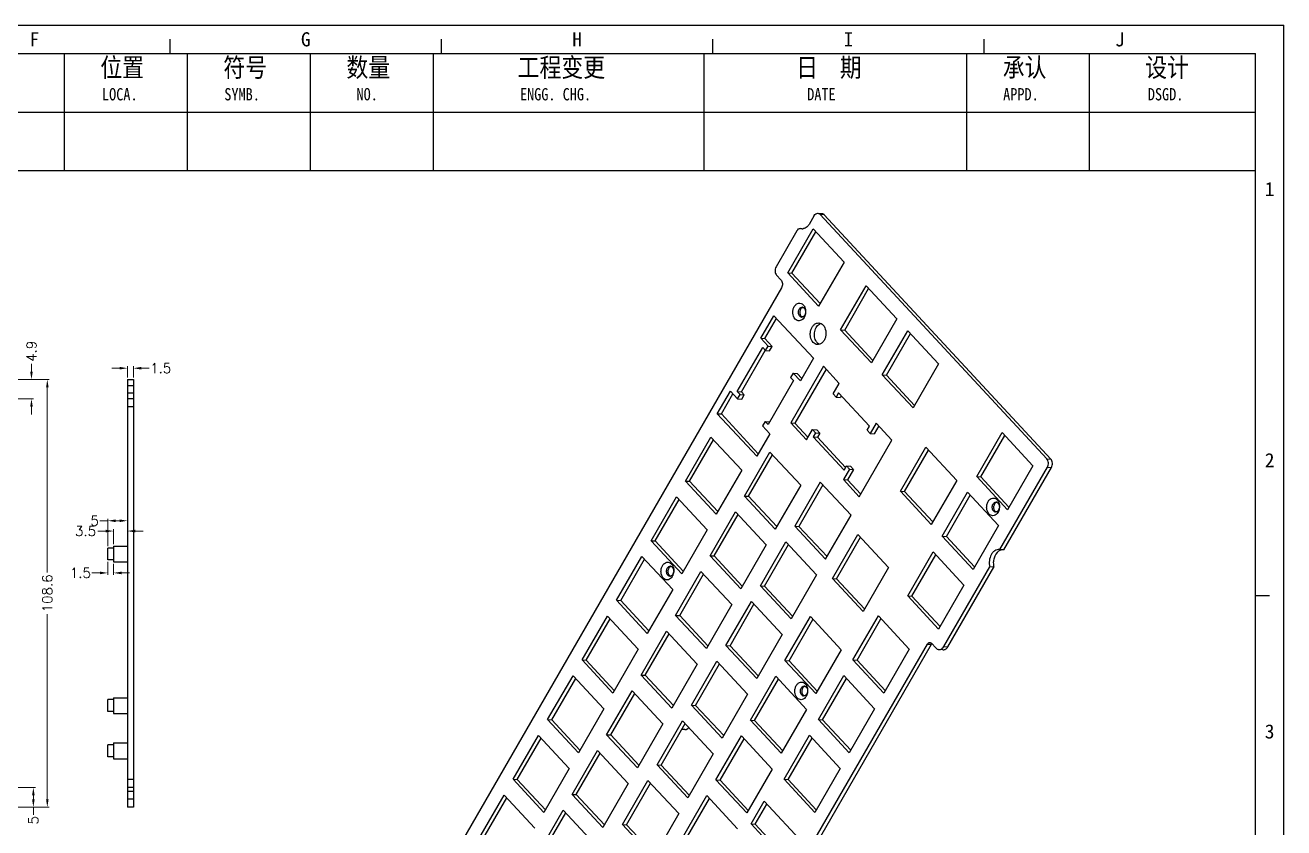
# Model space of a CAD drawing. Header units: millimetres. Extents: x 1828 to 4232, y -172 to 1484.
# Drawn here: x 2212.1 to 2531.6, y 719 to 922.9 of the extents above; entities that cross this region are included whole.
import ezdxf
from ezdxf.enums import TextEntityAlignment as Align

# ---------------------------------------------------------------- set-up
doc = ezdxf.new("R2010")
doc.units = ezdxf.units.MM
doc.header["$LTSCALE"] = 30.734
doc.header["$PDMODE"] = 3
doc.header["$PDSIZE"] = 8
doc.layers.get('0').update_dxf_attribs({"linetype": 'CONTINUOUS'})
doc.layers.get('Defpoints').update_dxf_attribs({"linetype": 'CONTINUOUS'})
doc.layers.add('BORDER', color=5, linetype='CONTINUOUS')
doc.layers.add('dim', color=82, linetype='CONTINUOUS', lineweight=9)
doc.styles.add('BORDER', font='')
doc.styles.add('ROMANC', font='romanc.shx', dxfattribs={"bigfont": 'gbcbig.shx'})
doc.styles.get("Standard").update_dxf_attribs({"font": 'txt', "width": 0.85})
doc.styles.get('BORDER').set_extended_font_data('SimSun')
doc.dimstyles.new('YanXiu', dxfattribs={"dimtxt": 2.5, "dimasz": 2.2, "dimexe": 0.66, "dimexo": 0.66, "dimgap": 0.66, "dimtad": 0, "dimdsep": 46, "dimtxsty": 'ROMANC', "dimcen": 0, "dimclrd": 256, "dimclre": 131, "dimclrt": 42, "dimazin": 2, "dimtfac": 1, "dimtofl": 0, "dimtmove": 0, "dimatfit": 3, "dimfxl": 0, "dimlwd": 5, "dimlwe": 5, "dimarcsym": 0})

# ---------------------------------------------------------------- blocks, each defined once
blk = doc.blocks.new('*D10')
at = {"layer": 'Defpoints', "color": 0}
for p in [(2202.03, 832.91), (2208.63, 724.31), (2217.75, 724.31)]:
    blk.add_point(p, dxfattribs=at)
at = {"layer": 'dim', "color": 131, "lineweight": 5}
for p, q in [((2202.53, 832.91), (2218.25, 832.91)), ((2209.13, 724.31), (2218.25, 724.31))]:
    blk.add_line(p, q, dxfattribs=at)
at = {"layer": 'dim', "lineweight": 5}
for p, q in [((2217.75, 830.91), (2217.75, 783.93)), ((2217.75, 726.31), (2217.75, 773.28))]:
    blk.add_line(p, q, dxfattribs=at)
at = {"layer": 'dim'}
for points in [[(2217.42, 830.91), (2218.09, 830.91), (2217.75, 832.91)], [(2217.42, 726.31), (2218.09, 726.31), (2217.75, 724.31)]]:
    blk.add_solid(points, dxfattribs=at)
at = {"layer": 'dim', "color": 42, "insert": (2217.75, 778.61), "char_height": 2.5, "attachment_point": 5, "rotation": 90, "style": 'ROMANC'}
blk.add_mtext('108.6', dxfattribs=at)
blk = doc.blocks.new('*D11')
at = {"layer": 'Defpoints', "color": 0}
for p in [(2234.59, 794.43), (2234.59, 790.6), (2238.09, 790.61)]:
    blk.add_point(p, dxfattribs=at)
at = {"layer": 'dim', "lineweight": 5}
for p, q in [((2232.59, 794.43), (2230.59, 794.43)), ((2240.09, 794.43), (2242.09, 794.43))]:
    blk.add_line(p, q, dxfattribs=at)
at = {"layer": 'dim', "color": 131, "lineweight": 5}
for p, q in [((2234.59, 791.1), (2234.59, 794.93)), ((2238.09, 791.11), (2238.09, 794.93))]:
    blk.add_line(p, q, dxfattribs=at)
at = {"layer": 'dim'}
for points in [[(2232.59, 794.77), (2232.59, 794.1), (2234.59, 794.43)], [(2240.09, 794.77), (2240.09, 794.1), (2238.09, 794.43)]]:
    blk.add_solid(points, dxfattribs=at)
at = {"layer": 'dim', "color": 42, "insert": (2227.47, 794.43), "char_height": 2.5, "attachment_point": 5, "style": 'ROMANC'}
blk.add_mtext('3.5', dxfattribs=at)
blk = doc.blocks.new('*D12')
at = {"layer": 'Defpoints', "color": 0}
for p in [(2233.09, 797.05), (2233.09, 790.11), (2238.09, 791.11)]:
    blk.add_point(p, dxfattribs=at)
at = {"layer": 'dim', "lineweight": 5}
for p, q in [((2233.09, 797.05), (2231.09, 797.05)), ((2236.09, 797.05), (2235.09, 797.05))]:
    blk.add_line(p, q, dxfattribs=at)
at = {"layer": 'dim', "color": 131, "lineweight": 5}
for p, q in [((2233.09, 790.61), (2233.09, 797.55)), ((2238.09, 791.6), (2238.09, 797.55))]:
    blk.add_line(p, q, dxfattribs=at)
at = {"layer": 'dim'}
for points in [[(2235.09, 797.38), (2235.09, 796.71), (2233.09, 797.05)], [(2236.09, 797.38), (2236.09, 796.71), (2238.09, 797.05)]]:
    blk.add_solid(points, dxfattribs=at)
at = {"layer": 'dim', "color": 42, "insert": (2229.76, 797.05), "char_height": 2.5, "attachment_point": 5, "style": 'ROMANC'}
blk.add_mtext('5', dxfattribs=at)
blk = doc.blocks.new('*D13')
at = {"layer": 'Defpoints', "color": 0}
for p in [(2233.09, 787.11), (2234.59, 786.61), (2233.09, 783.8)]:
    blk.add_point(p, dxfattribs=at)
at = {"layer": 'dim', "color": 131, "lineweight": 5}
for p, q in [((2233.09, 786.61), (2233.09, 783.3)), ((2234.59, 786.11), (2234.59, 783.3))]:
    blk.add_line(p, q, dxfattribs=at)
at = {"layer": 'dim', "lineweight": 5}
for p, q in [((2231.09, 783.8), (2229.09, 783.8)), ((2236.59, 783.8), (2238.59, 783.8))]:
    blk.add_line(p, q, dxfattribs=at)
at = {"layer": 'dim'}
for points in [[(2231.09, 784.13), (2231.09, 783.46), (2233.09, 783.8)], [(2236.59, 784.13), (2236.59, 783.46), (2234.59, 783.8)]]:
    blk.add_solid(points, dxfattribs=at)
at = {"layer": 'dim', "color": 42, "insert": (2226.15, 783.8), "char_height": 2.5, "attachment_point": 5, "style": 'ROMANC'}
blk.add_mtext('1.5', dxfattribs=at)
blk = doc.blocks.new('*D14')
at = {"layer": 'Defpoints', "color": 0}
for p in [(2239.59, 835.8), (2238.09, 832.91), (2239.59, 832.91)]:
    blk.add_point(p, dxfattribs=at)
at = {"layer": 'dim', "lineweight": 5}
for p, q in [((2236.09, 835.8), (2234.09, 835.8)), ((2241.59, 835.8), (2243.59, 835.8))]:
    blk.add_line(p, q, dxfattribs=at)
at = {"layer": 'dim', "color": 131, "lineweight": 5}
for p, q in [((2238.09, 833.41), (2238.09, 836.3)), ((2239.59, 833.41), (2239.59, 836.3))]:
    blk.add_line(p, q, dxfattribs=at)
at = {"layer": 'dim'}
for points in [[(2236.09, 836.13), (2236.09, 835.46), (2238.09, 835.8)], [(2241.59, 836.13), (2241.59, 835.46), (2239.59, 835.8)]]:
    blk.add_solid(points, dxfattribs=at)
at = {"layer": 'dim', "color": 42, "insert": (2246.53, 835.8), "char_height": 2.5, "attachment_point": 5, "style": 'ROMANC'}
blk.add_mtext('1.5', dxfattribs=at)
blk = doc.blocks.new('*D54')
at = {"layer": 'Defpoints', "color": 0}
for p in [(2148.53, 729.31), (2208.63, 724.31), (2214.21, 724.31)]:
    blk.add_point(p, dxfattribs=at)
at = {"layer": 'dim', "color": 131, "lineweight": 5}
for p, q in [((2149.03, 729.31), (2214.71, 729.31)), ((2209.13, 724.31), (2214.71, 724.31))]:
    blk.add_line(p, q, dxfattribs=at)
at = {"layer": 'dim', "lineweight": 5}
for p, q in [((2214.21, 727.31), (2214.21, 726.31)), ((2214.21, 724.31), (2214.21, 722.31))]:
    blk.add_line(p, q, dxfattribs=at)
at = {"layer": 'dim'}
for points in [[(2213.88, 727.31), (2214.54, 727.31), (2214.21, 729.31)], [(2213.88, 726.31), (2214.54, 726.31), (2214.21, 724.31)]]:
    blk.add_solid(points, dxfattribs=at)
at = {"layer": 'dim', "color": 42, "insert": (2214.21, 720.97), "char_height": 2.5, "attachment_point": 5, "rotation": 90, "style": 'ROMANC'}
blk.add_mtext('5', dxfattribs=at)
blk = doc.blocks.new('*D55')
at = {"layer": 'Defpoints', "color": 0}
for p in [(2202.03, 832.91), (2213.73, 832.91), (2187.51, 828.01)]:
    blk.add_point(p, dxfattribs=at)
at = {"layer": 'dim', "lineweight": 5}
for p, q in [((2213.73, 834.91), (2213.73, 836.91)), ((2213.73, 826.01), (2213.73, 824.01))]:
    blk.add_line(p, q, dxfattribs=at)
at = {"layer": 'dim', "color": 131, "lineweight": 5}
for p, q in [((2202.53, 832.91), (2214.23, 832.91)), ((2188.01, 828.01), (2214.23, 828.01))]:
    blk.add_line(p, q, dxfattribs=at)
at = {"layer": 'dim'}
for points in [[(2213.4, 834.91), (2214.06, 834.91), (2213.73, 832.91)], [(2213.4, 826.01), (2214.06, 826.01), (2213.73, 828.01)]]:
    blk.add_solid(points, dxfattribs=at)
at = {"layer": 'dim', "color": 42, "insert": (2213.73, 840.08), "char_height": 2.5, "attachment_point": 5, "rotation": 90, "style": 'ROMANC'}
blk.add_mtext('4.9', dxfattribs=at)

msp = doc.modelspace()

# ---------------------------------------------------------------- linework, layer by layer
at = {"color": 253}
for p, q in [((2222.009, 915.743), (2222.009, 886.032)), ((2253.248, 915.743), (2253.248, 886.032)), ((2284.487, 915.743), (2284.487, 886.032)), ((2315.726, 915.743), (2315.726, 886.032)), ((2384.452, 886.032), (2384.452, 915.743)), ((2451.095, 915.743), (2451.095, 886.032)), ((2482.334, 886.032), (2482.334, 915.743)), ((2191.222, 900.86), (2524.437, 900.86)), ((2191.222, 886.032), (2524.437, 886.032))]:
    msp.add_line(p, q, dxfattribs=at)
at = {"color": 7, "linetype": 'Continuous'}
for p, q in [((2412.396, 874.564), (2411.106, 872.329)), ((2413.333, 875.158), (2414.369, 875.088)), ((2471.469, 812.774), (2413.923, 874.858)), ((2414.959, 874.788), (2413.923, 874.858)), ((2472.505, 812.704), (2414.959, 874.788)), ((2408.045, 870.71), (2402.741, 861.523)), ((2405.746, 859.99), (2412.193, 871.158)), ((2406.782, 859.92), (2412.857, 870.442)), ((2409.388, 871.239), (2408.982, 871.303)), ((2409.126, 871.295), (2409.39, 871.277)), ((2412.193, 871.158), (2419.996, 862.739)), ((2419.996, 862.739), (2413.549, 851.572)), ((2413.549, 851.572), (2405.746, 859.99)), ((2405.746, 859.99), (2406.782, 859.92)), ((2413.922, 852.218), (2406.782, 859.92)), ((2402.886, 859.424), (2403.945, 858.282)), ((2419.122, 845.559), (2425.57, 856.726)), ((2425.57, 856.726), (2433.372, 848.308)), ((2404.091, 856.183), (2271.246, 626.09)), ((2420.158, 845.489), (2426.233, 856.011)), ((2398.873, 843.386), (2402.189, 849.129)), ((2399.909, 843.316), (2402.852, 848.413)), ((2402.189, 849.129), (2412.221, 838.306)), ((2433.372, 848.308), (2426.925, 837.141)), ((2426.925, 837.141), (2419.122, 845.559)), ((2419.122, 845.559), (2420.158, 845.489)), ((2427.298, 837.787), (2420.158, 845.489)), ((2429.712, 834.134), (2436.159, 845.302)), ((2430.748, 834.064), (2436.823, 844.586)), ((2436.159, 845.302), (2443.962, 836.883)), ((2392.895, 829.899), (2399.343, 841.066)), ((2393.932, 829.829), (2399.993, 840.328)), ((2400.712, 841.401), (2398.873, 843.386)), ((2398.873, 843.386), (2399.909, 843.316)), ((2399.343, 841.066), (2400.067, 840.285)), ((2401.748, 841.331), (2399.909, 843.316)), ((2400.067, 840.285), (2400.712, 841.401)), ((2400.712, 841.401), (2401.748, 841.331)), ((2401.104, 840.215), (2401.748, 841.331)), ((2400.067, 840.285), (2401.104, 840.215)), ((2412.221, 838.306), (2408.905, 832.562)), ((2407.066, 834.547), (2406.421, 833.43)), ((2414.757, 836.275), (2406.467, 821.917)), ((2408.905, 832.562), (2407.066, 834.547)), ((2407.066, 834.547), (2408.102, 834.477)), ((2415.42, 835.559), (2407.504, 821.847)), ((2409.278, 833.208), (2408.102, 834.477)), ((2418.77, 831.946), (2414.757, 836.275)), ((2429.712, 834.134), (2430.748, 834.064)), ((2437.515, 825.716), (2429.712, 834.134)), ((2437.888, 826.362), (2430.748, 834.064)), ((2443.962, 836.883), (2437.515, 825.716)), ((2238.089, 832.905), (2238.089, 724.305)), ((2238.089, 832.905), (2239.589, 832.905)), ((2238.089, 831.405), (2239.589, 831.405)), ((2239.589, 832.905), (2239.589, 724.305)), ((2407.146, 832.648), (2400.698, 821.481)), ((2406.421, 833.43), (2407.146, 832.648)), ((2417.241, 829.297), (2418.77, 831.946)), ((2238.089, 829.505), (2239.589, 829.505)), ((2239.589, 828.005), (2238.089, 828.005)), ((2387.82, 824.242), (2391.136, 829.985)), ((2388.856, 824.172), (2391.799, 829.269)), ((2391.136, 829.985), (2392.975, 828.001)), ((2393.62, 829.117), (2392.895, 829.899)), ((2392.895, 829.899), (2393.932, 829.829)), ((2392.975, 828.001), (2393.62, 829.117)), ((2392.975, 828.001), (2394.011, 827.931)), ((2393.62, 829.117), (2394.656, 829.047)), ((2394.656, 829.047), (2393.932, 829.829)), ((2394.011, 827.931), (2394.656, 829.047)), ((2418.021, 828.455), (2417.241, 829.297)), ((2418.629, 829.508), (2418.021, 828.455)), ((2418.021, 828.455), (2419.057, 828.386)), ((2426.432, 821.09), (2418.629, 829.508)), ((2419.292, 828.793), (2419.057, 828.386)), ((2239.589, 826.005), (2238.089, 826.005)), ((2397.852, 813.418), (2387.82, 824.242)), ((2387.82, 824.242), (2388.856, 824.172)), ((2398.225, 814.064), (2388.856, 824.172)), ((2399.974, 822.263), (2399.329, 821.146)), ((2399.329, 821.146), (2401.168, 819.162)), ((2400.698, 821.481), (2399.974, 822.263)), ((2399.974, 822.263), (2401.01, 822.193)), ((2401.071, 822.127), (2401.01, 822.193)), ((2406.467, 821.917), (2410.48, 817.588)), ((2406.467, 821.917), (2407.504, 821.847)), ((2407.504, 821.847), (2410.853, 818.233)), ((2428.133, 821.844), (2426.604, 819.195)), ((2428.797, 821.128), (2427.641, 819.126)), ((2432.146, 817.514), (2428.133, 821.844)), ((2379.759, 807.146), (2386.206, 818.313)), ((2386.206, 818.313), (2394.009, 809.895)), ((2401.168, 819.162), (2397.852, 813.418)), ((2410.48, 817.588), (2412.009, 820.236)), ((2412.009, 820.236), (2412.79, 819.394)), ((2412.009, 820.236), (2413.046, 820.166)), ((2412.79, 819.394), (2412.182, 818.341)), ((2412.182, 818.341), (2419.984, 809.923)), ((2412.182, 818.341), (2413.218, 818.271)), ((2412.79, 819.394), (2413.826, 819.324)), ((2413.046, 820.166), (2413.826, 819.324)), ((2413.826, 819.324), (2413.218, 818.271)), ((2413.218, 818.271), (2420.357, 810.569)), ((2425.824, 820.037), (2426.432, 821.09)), ((2426.604, 819.195), (2425.824, 820.037)), ((2426.604, 819.195), (2427.641, 819.126)), ((2453.678, 808.279), (2460.125, 819.446)), ((2454.714, 808.209), (2460.789, 818.73)), ((2460.125, 819.446), (2467.928, 811.028)), ((2380.795, 807.076), (2386.869, 817.597)), ((2423.857, 803.156), (2432.146, 817.514)), ((2434.338, 804.548), (2440.785, 815.715)), ((2435.374, 804.478), (2441.449, 814.999)), ((2440.785, 815.715), (2448.588, 807.297)), ((2394.737, 803.323), (2401.185, 814.49)), ((2395.773, 803.253), (2401.848, 813.774)), ((2401.185, 814.49), (2408.987, 806.072)), ((2471.469, 812.774), (2472.505, 812.704)), ((2394.009, 809.895), (2387.561, 798.728)), ((2421.373, 810.134), (2419.844, 807.486)), ((2419.984, 809.923), (2420.592, 810.976)), ((2420.592, 810.976), (2421.373, 810.134)), ((2420.592, 810.976), (2421.629, 810.906)), ((2422.409, 810.064), (2420.88, 807.416)), ((2421.373, 810.134), (2422.409, 810.064)), ((2421.629, 810.906), (2422.409, 810.064)), ((2459.529, 789.744), (2471.614, 810.675)), ((2460.565, 789.674), (2472.65, 810.606)), ((2467.928, 811.028), (2461.481, 799.86)), ((2471.614, 810.675), (2472.65, 810.606)), ((2387.561, 798.728), (2379.759, 807.146)), ((2379.759, 807.146), (2380.795, 807.076)), ((2387.934, 799.373), (2380.795, 807.076)), ((2408.987, 806.072), (2402.54, 794.905)), ((2413.969, 806.866), (2407.521, 795.699)), ((2414.632, 806.151), (2408.557, 795.629)), ((2421.771, 798.448), (2413.969, 806.866)), ((2419.844, 807.486), (2423.857, 803.156)), ((2419.844, 807.486), (2420.88, 807.416)), ((2420.88, 807.416), (2424.229, 803.802)), ((2448.588, 807.297), (2442.141, 796.129)), ((2453.678, 808.279), (2454.714, 808.209)), ((2461.481, 799.86), (2453.678, 808.279)), ((2461.853, 800.506), (2454.714, 808.209)), ((2371.009, 791.99), (2377.456, 803.158)), ((2372.045, 791.92), (2378.119, 802.442)), ((2377.456, 803.158), (2385.259, 794.739)), ((2402.54, 794.905), (2394.737, 803.323)), ((2394.737, 803.323), (2395.773, 803.253)), ((2402.913, 795.55), (2395.773, 803.253)), ((2434.338, 804.548), (2435.374, 804.478)), ((2442.141, 796.129), (2434.338, 804.548)), ((2442.514, 796.775), (2435.374, 804.478)), ((2444.928, 793.123), (2451.375, 804.29)), ((2445.964, 793.053), (2452.039, 803.574)), ((2451.375, 804.29), (2459.178, 795.872)), ((2385.987, 788.167), (2392.434, 799.335)), ((2392.434, 799.335), (2400.237, 790.916)), ((2387.023, 788.097), (2393.098, 798.619)), ((2407.521, 795.699), (2415.324, 787.281)), ((2407.521, 795.699), (2408.557, 795.629)), ((2408.557, 795.629), (2415.697, 787.927)), ((2415.324, 787.281), (2421.771, 798.448)), ((2459.178, 795.872), (2452.731, 784.705)), ((2385.259, 794.739), (2378.811, 783.572)), ((2417.033, 782.408), (2423.481, 793.575)), ((2418.069, 782.338), (2424.144, 792.859)), ((2423.481, 793.575), (2431.283, 785.157)), ((2444.928, 793.123), (2445.964, 793.053)), ((2452.731, 784.705), (2444.928, 793.123)), ((2453.103, 785.351), (2445.964, 793.053)), ((2233.089, 787.105), (2233.089, 790.105)), ((2234.589, 790.105), (2233.089, 790.105)), ((2234.589, 790.605), (2234.589, 786.606)), ((2234.589, 790.605), (2238.089, 790.605)), ((2378.811, 783.572), (2371.009, 791.99)), ((2371.009, 791.99), (2372.045, 791.92)), ((2379.184, 784.218), (2372.045, 791.92)), ((2400.237, 790.916), (2393.79, 779.749)), ((2398.771, 780.543), (2405.218, 791.711)), ((2399.807, 780.474), (2405.882, 790.995)), ((2405.218, 791.711), (2413.021, 783.293)), ((2459.529, 789.744), (2459.42, 789.754)), ((2460.565, 789.674), (2459.529, 789.744)), ((2234.589, 787.105), (2233.089, 787.105)), ((2234.589, 786.605), (2238.089, 786.605)), ((2362.258, 776.835), (2368.706, 788.002)), ((2363.295, 776.765), (2369.369, 787.286)), ((2368.706, 788.002), (2376.509, 779.584)), ((2393.79, 779.749), (2385.987, 788.167)), ((2385.987, 788.167), (2387.023, 788.097)), ((2394.163, 780.395), (2387.023, 788.097)), ((2436.178, 777.967), (2442.625, 789.135)), ((2437.214, 777.897), (2443.288, 788.419)), ((2442.625, 789.135), (2450.428, 780.716)), ((2377.237, 773.012), (2383.684, 784.179)), ((2378.273, 772.942), (2384.348, 783.463)), ((2383.684, 784.179), (2391.487, 775.761)), ((2413.021, 783.293), (2406.574, 772.125)), ((2431.283, 785.157), (2424.836, 773.99)), ((2445.318, 765.129), (2456.978, 785.325)), ((2446.354, 765.059), (2458.014, 785.255)), ((2458.014, 785.255), (2456.978, 785.325)), ((2458.014, 785.255), (2456.978, 785.325)), ((2376.509, 779.584), (2370.061, 768.416)), ((2406.574, 772.125), (2398.771, 780.543)), ((2398.771, 780.543), (2399.807, 780.474)), ((2406.947, 772.771), (2399.807, 780.474)), ((2417.033, 782.408), (2418.069, 782.338)), ((2424.836, 773.99), (2417.033, 782.408)), ((2425.209, 774.635), (2418.069, 782.338)), ((2450.428, 780.716), (2443.98, 769.549)), ((2370.061, 768.416), (2362.258, 776.835)), ((2362.258, 776.835), (2363.295, 776.765)), ((2370.434, 769.062), (2363.295, 776.765)), ((2390.021, 765.388), (2396.468, 776.555)), ((2396.468, 776.555), (2404.271, 768.137)), ((2436.178, 777.967), (2437.214, 777.897)), ((2443.98, 769.549), (2436.178, 777.967)), ((2444.353, 770.195), (2437.214, 777.897)), ((2391.487, 775.761), (2385.04, 764.594)), ((2391.057, 765.318), (2397.132, 775.839)), ((2353.508, 761.679), (2359.956, 772.846)), ((2354.545, 761.609), (2360.619, 772.131)), ((2359.956, 772.846), (2367.759, 764.428)), ((2385.04, 764.594), (2377.237, 773.012)), ((2377.237, 773.012), (2378.273, 772.942)), ((2385.413, 765.239), (2378.273, 772.942)), ((2404.99, 761.549), (2411.438, 772.716)), ((2406.026, 761.479), (2412.101, 772)), ((2411.438, 772.716), (2419.241, 764.298)), ((2422.258, 761.69), (2428.705, 772.858)), ((2423.294, 761.62), (2429.368, 772.142)), ((2428.705, 772.858), (2436.508, 764.439)), ((2368.487, 757.856), (2374.934, 769.023)), ((2369.523, 757.786), (2375.598, 768.308)), ((2374.934, 769.023), (2382.737, 760.605)), ((2404.271, 768.137), (2397.824, 756.97)), ((2326.256, 566.742), (2441.15, 765.742)), ((2327.293, 566.672), (2442.186, 765.673)), ((2367.759, 764.428), (2361.311, 753.261)), ((2397.824, 756.97), (2390.021, 765.388)), ((2390.021, 765.388), (2391.057, 765.318)), ((2398.197, 757.615), (2391.057, 765.318)), ((2419.241, 764.298), (2412.793, 753.131)), ((2436.508, 764.439), (2430.06, 753.272)), ((2441.15, 765.742), (2442.186, 765.673)), ((2442.167, 765.939), (2443.282, 764.736)), ((2445.105, 764.266), (2444.068, 764.336)), ((2445.318, 765.129), (2446.354, 765.059)), ((2361.311, 753.261), (2353.508, 761.679)), ((2353.508, 761.679), (2354.545, 761.609)), ((2361.684, 753.907), (2354.545, 761.609)), ((2382.737, 760.605), (2376.29, 749.438)), ((2381.271, 750.232), (2387.718, 761.4)), ((2382.307, 750.162), (2388.382, 760.684)), ((2387.718, 761.4), (2395.521, 752.981)), ((2404.99, 761.549), (2406.026, 761.479)), ((2412.793, 753.131), (2404.99, 761.549)), ((2413.166, 753.777), (2406.026, 761.479)), ((2422.258, 761.69), (2423.294, 761.62)), ((2430.06, 753.272), (2422.258, 761.69)), ((2430.433, 753.918), (2423.294, 761.62)), ((2344.758, 746.523), (2351.206, 757.691)), ((2351.206, 757.691), (2359.009, 749.273)), ((2376.29, 749.438), (2368.487, 757.856)), ((2368.487, 757.856), (2369.523, 757.786)), ((2376.663, 750.084), (2369.523, 757.786)), ((2396.24, 746.393), (2402.688, 757.561)), ((2402.688, 757.561), (2410.49, 749.142)), ((2413.507, 746.535), (2419.955, 757.702)), ((2419.955, 757.702), (2427.758, 749.284)), ((2345.795, 746.454), (2351.869, 756.975)), ((2397.276, 746.323), (2403.351, 756.845)), ((2414.544, 746.465), (2420.618, 756.986)), ((2234.589, 751.605), (2233.089, 751.605)), ((2233.089, 748.605), (2233.089, 751.605)), ((2234.589, 752.105), (2238.089, 752.105)), ((2234.589, 752.105), (2234.589, 748.106)), ((2359.737, 742.701), (2366.184, 753.868)), ((2360.773, 742.631), (2366.848, 753.152)), ((2366.184, 753.868), (2373.987, 745.45)), ((2395.521, 752.981), (2389.074, 741.814)), ((2234.589, 748.605), (2233.089, 748.605)), ((2234.589, 748.105), (2238.089, 748.105)), ((2359.009, 749.273), (2352.561, 738.105)), ((2389.074, 741.814), (2381.271, 750.232)), ((2381.271, 750.232), (2382.307, 750.162)), ((2389.447, 742.46), (2382.307, 750.162)), ((2410.49, 749.142), (2404.043, 737.975)), ((2427.758, 749.284), (2421.31, 738.117)), ((2352.561, 738.105), (2344.758, 746.523)), ((2344.758, 746.523), (2345.795, 746.454)), ((2352.934, 738.751), (2345.795, 746.454)), ((2373.987, 745.45), (2367.54, 734.282)), ((2372.521, 735.077), (2378.968, 746.244)), ((2373.557, 735.007), (2379.632, 745.528)), ((2378.968, 746.244), (2386.771, 737.826)), ((2396.24, 746.393), (2397.276, 746.323)), ((2404.043, 737.975), (2396.24, 746.393)), ((2404.416, 738.621), (2397.276, 746.323)), ((2413.507, 746.535), (2414.544, 746.465)), ((2421.31, 738.117), (2413.507, 746.535)), ((2421.683, 738.762), (2414.544, 746.465)), ((2336.008, 731.368), (2342.456, 742.535)), ((2337.045, 731.298), (2343.119, 741.819)), ((2342.456, 742.535), (2350.259, 734.117)), ((2367.54, 734.282), (2359.737, 742.701)), ((2359.737, 742.701), (2360.773, 742.631)), ((2367.912, 734.928), (2360.773, 742.631)), ((2379.573, 744.013), (2378.787, 744.066)), ((2387.49, 731.238), (2393.937, 742.405)), ((2388.526, 731.168), (2394.601, 741.689)), ((2393.937, 742.405), (2401.74, 733.987)), ((2404.757, 731.379), (2411.205, 742.546)), ((2405.794, 731.309), (2411.868, 741.831)), ((2411.205, 742.546), (2419.008, 734.128)), ((2234.589, 740.105), (2233.089, 740.105)), ((2233.089, 737.105), (2233.089, 740.105)), ((2234.589, 740.605), (2238.089, 740.605)), ((2234.589, 740.605), (2234.589, 736.606)), ((2350.987, 727.545), (2357.434, 738.712)), ((2357.434, 738.712), (2365.237, 730.294)), ((2234.589, 737.105), (2233.089, 737.105)), ((2234.589, 736.605), (2238.089, 736.605)), ((2352.023, 727.475), (2358.098, 737.996)), ((2380.324, 726.659), (2372.521, 735.077)), ((2372.521, 735.077), (2373.557, 735.007)), ((2380.697, 727.304), (2373.557, 735.007)), ((2386.771, 737.826), (2380.324, 726.659)), ((2350.259, 734.117), (2343.811, 722.95)), ((2401.74, 733.987), (2395.293, 722.82)), ((2419.008, 734.128), (2412.56, 722.961)), ((2239.589, 731.305), (2238.089, 731.305)), ((2239.589, 729.305), (2238.089, 729.305)), ((2343.811, 722.95), (2336.008, 731.368)), ((2336.008, 731.368), (2337.045, 731.298)), ((2344.184, 723.596), (2337.045, 731.298)), ((2365.237, 730.294), (2358.79, 719.127)), ((2363.771, 719.921), (2370.218, 731.088)), ((2364.807, 719.851), (2370.882, 730.373)), ((2370.218, 731.088), (2378.021, 722.67)), ((2395.293, 722.82), (2387.49, 731.238)), ((2387.49, 731.238), (2388.526, 731.168)), ((2395.666, 723.465), (2388.526, 731.168)), ((2404.757, 731.379), (2405.794, 731.309)), ((2412.56, 722.961), (2404.757, 731.379)), ((2412.933, 723.607), (2405.794, 731.309)), ((2239.589, 728.305), (2238.089, 728.305)), ((2239.589, 726.305), (2238.089, 726.305)), ((2327.258, 716.212), (2333.706, 727.38)), ((2328.294, 716.142), (2334.369, 726.664)), ((2333.706, 727.38), (2341.508, 718.961)), ((2358.79, 719.127), (2350.987, 727.545)), ((2350.987, 727.545), (2352.023, 727.475)), ((2359.162, 719.773), (2352.023, 727.475)), ((2378.74, 716.082), (2385.187, 727.249)), ((2379.776, 716.012), (2385.851, 726.534)), ((2385.187, 727.249), (2392.99, 718.831)), ((2396.412, 720.059), (2399.728, 725.802)), ((2399.728, 725.802), (2409.76, 714.978)), ((2239.589, 724.305), (2238.089, 724.305)), ((2342.237, 712.389), (2348.684, 723.557)), ((2343.273, 712.319), (2349.347, 722.841)), ((2348.684, 723.557), (2356.487, 715.138)), ((2378.021, 722.67), (2371.574, 711.503)), ((2397.449, 719.989), (2400.392, 725.086)), ((2371.574, 711.503), (2363.771, 719.921)), ((2363.771, 719.921), (2364.807, 719.851)), ((2371.946, 712.149), (2364.807, 719.851)), ((2396.412, 720.059), (2397.449, 719.989)), ((2406.445, 709.235), (2396.412, 720.059)), ((2406.817, 709.881), (2397.449, 719.989))]:
    msp.add_line(p, q, dxfattribs=at)
for centre, radius, start, end in [((2409.485, 872.687), 1.451, 266.17059, 277.41012), ((2409.352, 850.629), 0.663, 70.98913, 86.06828), ((2407.76, 850.325), 2.472, 18.46485, 23.58912), ((2409.288, 849.494), 0.702, 243.97397, 250.00345), ((2409.273, 849.458), 0.663, 266.21519, 280.9433), ((2408.088, 849.73), 2.043, 319.06723, 321.07193), ((2458.487, 799.976), 0.702, 243.97397, 250.00344), ((2458.472, 799.94), 0.663, 266.21519, 280.9433), ((2458.551, 801.111), 0.663, 70.92023, 86.06724), ((2457.287, 800.212), 2.043, 319.06723, 321.07193), ((2456.959, 800.807), 2.472, 18.46485, 23.58912), ((2460.426, 787.691), 2.011, 113.12013, 115.80745), ((2460.382, 787.798), 1.895, 105.27418, 113.16469), ((2375.818, 783.688), 0.702, 243.97397, 250.00344), ((2375.802, 783.652), 0.663, 266.21519, 280.9433), ((2375.882, 784.823), 0.663, 70.92023, 86.06724), ((2374.29, 784.518), 2.472, 18.46485, 23.58912), ((2374.618, 783.924), 2.043, 319.06723, 321.07193), ((2409.863, 754.382), 0.663, 70.92023, 86.06724), ((2408.271, 754.077), 2.472, 18.46485, 23.58912), ((2409.799, 753.246), 0.702, 243.97397, 250.00344), ((2409.784, 753.21), 0.663, 266.21519, 280.9433), ((2408.599, 753.482), 2.043, 319.06723, 321.07193)]:
    msp.add_arc(centre, radius, start, end, dxfattribs=at)
for points, knots in [([(2411.106, 872.329), (2411.049, 872.23), (2410.814, 871.873), (2410.488, 871.569), (2410.211, 871.423)], [0, 0, 0, 0, 0.2677095, 1, 1, 1, 1]), ([(2412.396, 874.564), (2412.499, 874.742), (2412.757, 875.05), (2413.155, 875.17), (2413.333, 875.158)], [0, 0, 0, 0, 0.5364887, 1, 1, 1, 1]), ([(2413.333, 875.158), (2413.441, 875.151), (2413.664, 875.086), (2413.844, 874.943), (2413.923, 874.858)], [0, 0, 0, 0, 0.4830156, 1, 1, 1, 1]), ([(2414.369, 875.088), (2414.477, 875.081), (2414.7, 875.016), (2414.88, 874.873), (2414.959, 874.788)], [0, 0, 0, 0, 0.4830156, 1, 1, 1, 1]), ([(2408.045, 870.71), (2408.148, 870.888), (2408.406, 871.196), (2408.804, 871.316), (2408.982, 871.304)], [0, 0, 0, 0, 0.5362375, 1, 1, 1, 1]), ([(2410.211, 871.423), (2410.168, 871.4), (2409.997, 871.318), (2409.812, 871.266), (2409.672, 871.248)], [0, 0, 0, 0, 0.256703, 1, 1, 1, 1]), ([(2402.741, 861.523), (2402.552, 861.194), (2402.393, 860.437), (2402.646, 859.684), (2402.886, 859.424)], [0, 0, 0, 0, 0.5169818, 1, 1, 1, 1]), ([(2403.945, 858.282), (2404.186, 858.022), (2404.439, 857.269), (2404.28, 856.511), (2404.091, 856.183)], [0, 0, 0, 0, 0.4830182, 1, 1, 1, 1]), ([(2407.587, 848.295), (2407.226, 848.685), (2406.941, 849.544), (2407.016, 850.512), (2407.179, 851.066), (2407.408, 851.553), (2407.803, 852.047), (2408.442, 852.374), (2409.136, 852.319), (2409.506, 852.05), (2409.659, 851.885)], [0, 0, 0, 0, 0.2626414, 0.407392, 0.4785522, 0.547162, 0.6730445, 0.784042, 0.8884657, 1, 1, 1, 1]), ([(2408.515, 849.41), (2408.399, 849.704), (2408.36, 850.347), (2408.66, 850.937), (2408.89, 851.12)], [0, 0, 0, 0, 0.5184325, 1, 1, 1, 1]), ([(2408.962, 850.772), (2408.924, 850.705), (2408.788, 850.416), (2408.743, 850.087), (2408.759, 849.847)], [0, 0, 0, 0, 0.2421051, 1, 1, 1, 1]), ([(2408.89, 851.12), (2408.964, 851.178), (2409.125, 851.27), (2409.31, 851.297), (2409.398, 851.291)], [0, 0, 0, 0, 0.5166828, 1, 1, 1, 1]), ([(2409.344, 851.17), (2409.306, 851.148), (2409.153, 851.043), (2409.033, 850.894), (2408.962, 850.772)], [0, 0, 0, 0, 0.2352878, 1, 1, 1, 1]), ([(2409.659, 851.885), (2409.696, 851.845), (2409.842, 851.671), (2409.956, 851.472), (2410.025, 851.314)], [0, 0, 0, 0, 0.2393164, 1, 1, 1, 1]), ([(2409.889, 851.041), (2409.912, 851.016), (2410.004, 850.906), (2410.072, 850.778), (2410.112, 850.677)], [0, 0, 0, 0, 0.2380776, 1, 1, 1, 1]), ([(2410.112, 850.677), (2410.155, 850.568), (2410.272, 850.11), (2410.188, 849.599), (2410.01, 849.292)], [0, 0, 0, 0, 0.2483015, 1, 1, 1, 1]), ([(2410.223, 850.595), (2410.24, 850.466), (2410.275, 849.952), (2410.181, 849.427), (2410.038, 849.069)], [0, 0, 0, 0, 0.25148, 1, 1, 1, 1]), ([(2410.105, 851.108), (2410.118, 851.067), (2410.17, 850.899), (2410.205, 850.726), (2410.223, 850.595)], [0, 0, 0, 0, 0.2458406, 1, 1, 1, 1]), ([(2409.632, 848.391), (2409.496, 848.234), (2409.187, 847.971), (2408.613, 847.798), (2408.033, 847.912), (2407.721, 848.151), (2407.587, 848.295)], [0, 0, 0, 0, 0.2674225, 0.509808, 0.7463481, 1, 1, 1, 1]), ([(2408.738, 849.046), (2408.715, 849.071), (2408.624, 849.181), (2408.555, 849.309), (2408.515, 849.41)], [0, 0, 0, 0, 0.2380776, 1, 1, 1, 1]), ([(2408.98, 848.864), (2408.958, 848.874), (2408.869, 848.924), (2408.79, 848.99), (2408.738, 849.046)], [0, 0, 0, 0, 0.242711, 1, 1, 1, 1]), ([(2408.812, 849.533), (2408.821, 849.502), (2408.856, 849.386), (2408.907, 849.274), (2408.954, 849.196)], [0, 0, 0, 0, 0.2579395, 1, 1, 1, 1]), ([(2409.083, 849.023), (2409.098, 849.007), (2409.159, 848.946), (2409.228, 848.894), (2409.283, 848.863)], [0, 0, 0, 0, 0.2577052, 1, 1, 1, 1]), ([(2410.01, 849.292), (2409.94, 849.169), (2409.77, 848.956), (2409.522, 848.831), (2409.399, 848.807)], [0, 0, 0, 0, 0.5314321, 1, 1, 1, 1]), ([(2410.038, 849.069), (2410.015, 849.012), (2409.918, 848.792), (2409.79, 848.585), (2409.678, 848.446)], [0, 0, 0, 0, 0.2586088, 1, 1, 1, 1]), ([(2412.143, 842.356), (2411.789, 842.737), (2411.456, 843.534), (2411.394, 844.631), (2411.536, 845.482), (2411.859, 846.243), (2412.336, 846.848), (2412.932, 847.234), (2413.383, 847.307), (2413.594, 847.293)], [0, 0, 0, 0, 0.25136, 0.3906808, 0.5304237, 0.6640812, 0.7868666, 0.8975576, 1, 1, 1, 1]), ([(2413.179, 842.286), (2412.891, 842.596), (2412.48, 843.435), (2412.401, 844.816), (2412.796, 846.123), (2413.401, 846.807), (2413.751, 847.008)], [0, 0, 0, 0, 0.240523, 0.5078628, 0.7703956, 1, 1, 1, 1]), ([(2414.676, 846.743), (2415.029, 846.362), (2415.362, 845.565), (2415.424, 844.468), (2415.282, 843.617), (2414.96, 842.855), (2414.482, 842.251), (2413.887, 841.865), (2413.435, 841.791), (2413.224, 841.806)], [0, 0, 0, 0, 0.25136, 0.3906808, 0.5304237, 0.6640812, 0.7868666, 0.8975576, 1, 1, 1, 1]), ([(2413.594, 847.293), (2413.793, 847.28), (2414.201, 847.162), (2414.531, 846.899), (2414.676, 846.743)], [0, 0, 0, 0, 0.4827728, 1, 1, 1, 1]), ([(2413.751, 847.008), (2413.782, 847.026), (2413.904, 847.092), (2414.034, 847.142), (2414.134, 847.17)], [0, 0, 0, 0, 0.2553779, 1, 1, 1, 1]), ([(2413.224, 841.806), (2413.026, 841.819), (2412.617, 841.937), (2412.287, 842.2), (2412.143, 842.356)], [0, 0, 0, 0, 0.4827728, 1, 1, 1, 1]), ([(2471.614, 810.675), (2471.708, 810.838), (2471.842, 811.205), (2471.9, 811.941), (2471.71, 812.514), (2471.469, 812.774)], [0, 0, 0, 0, 0.2546336, 0.5196083, 1, 1, 1, 1]), ([(2472.65, 810.606), (2472.744, 810.768), (2472.878, 811.135), (2472.936, 811.871), (2472.746, 812.444), (2472.505, 812.704)], [0, 0, 0, 0, 0.2546336, 0.5196083, 1, 1, 1, 1]), ([(2456.785, 798.777), (2456.424, 799.167), (2456.139, 800.026), (2456.214, 800.993), (2456.377, 801.548), (2456.606, 802.035), (2457.001, 802.529), (2457.641, 802.856), (2458.334, 802.801), (2458.704, 802.532), (2458.857, 802.367)], [0, 0, 0, 0, 0.2626414, 0.407392, 0.4785522, 0.547162, 0.6730445, 0.784042, 0.8884657, 1, 1, 1, 1]), ([(2458.857, 802.367), (2458.894, 802.327), (2459.04, 802.153), (2459.155, 801.954), (2459.224, 801.796)], [0, 0, 0, 0, 0.2393164, 1, 1, 1, 1]), ([(2458.83, 798.873), (2458.694, 798.716), (2458.385, 798.453), (2457.811, 798.28), (2457.231, 798.394), (2456.919, 798.633), (2456.785, 798.777)], [0, 0, 0, 0, 0.2674225, 0.509808, 0.7463481, 1, 1, 1, 1]), ([(2457.714, 799.892), (2457.598, 800.186), (2457.558, 800.829), (2457.859, 801.419), (2458.089, 801.601)], [0, 0, 0, 0, 0.5184325, 1, 1, 1, 1]), ([(2457.936, 799.528), (2457.913, 799.553), (2457.822, 799.663), (2457.754, 799.791), (2457.714, 799.892)], [0, 0, 0, 0, 0.2380776, 1, 1, 1, 1]), ([(2458.179, 799.345), (2458.157, 799.356), (2458.068, 799.405), (2457.989, 799.472), (2457.936, 799.528)], [0, 0, 0, 0, 0.242711, 1, 1, 1, 1]), ([(2458.161, 801.254), (2458.122, 801.187), (2457.987, 800.898), (2457.941, 800.569), (2457.958, 800.329)], [0, 0, 0, 0, 0.2421146, 1, 1, 1, 1]), ([(2457.958, 800.329), (2457.961, 800.288), (2457.977, 800.132), (2458.016, 799.977), (2458.059, 799.869)], [0, 0, 0, 0, 0.2562979, 1, 1, 1, 1]), ([(2458.089, 801.601), (2458.162, 801.66), (2458.323, 801.752), (2458.509, 801.778), (2458.596, 801.773)], [0, 0, 0, 0, 0.5166828, 1, 1, 1, 1]), ([(2458.434, 801.578), (2458.408, 801.557), (2458.301, 801.463), (2458.215, 801.347), (2458.161, 801.254)], [0, 0, 0, 0, 0.2388888, 1, 1, 1, 1]), ([(2458.282, 799.505), (2458.304, 799.481), (2458.394, 799.393), (2458.505, 799.325), (2458.592, 799.293)], [0, 0, 0, 0, 0.2609234, 1, 1, 1, 1]), ([(2458.767, 801.738), (2458.738, 801.732), (2458.618, 801.699), (2458.508, 801.636), (2458.434, 801.578)], [0, 0, 0, 0, 0.2412601, 1, 1, 1, 1]), ([(2459.209, 799.774), (2459.138, 799.651), (2458.968, 799.438), (2458.72, 799.313), (2458.598, 799.289)], [0, 0, 0, 0, 0.5314321, 1, 1, 1, 1]), ([(2459.236, 799.551), (2459.213, 799.493), (2459.116, 799.274), (2458.988, 799.067), (2458.876, 798.928)], [0, 0, 0, 0, 0.2586088, 1, 1, 1, 1]), ([(2459.088, 801.522), (2459.111, 801.498), (2459.202, 801.388), (2459.271, 801.26), (2459.31, 801.159)], [0, 0, 0, 0, 0.2380776, 1, 1, 1, 1]), ([(2459.31, 801.159), (2459.353, 801.05), (2459.47, 800.592), (2459.386, 800.081), (2459.209, 799.774)], [0, 0, 0, 0, 0.2483015, 1, 1, 1, 1]), ([(2459.421, 801.077), (2459.438, 800.948), (2459.473, 800.434), (2459.38, 799.909), (2459.236, 799.551)], [0, 0, 0, 0, 0.25148, 1, 1, 1, 1]), ([(2459.303, 801.589), (2459.317, 801.549), (2459.368, 801.381), (2459.404, 801.208), (2459.421, 801.077)], [0, 0, 0, 0, 0.2458406, 1, 1, 1, 1]), ([(2459.42, 789.755), (2459.225, 789.768), (2458.816, 789.723), (2458.243, 789.452), (2457.737, 789.001), (2457.174, 788.184), (2456.792, 786.915), (2456.848, 785.839), (2456.978, 785.325)], [0, 0, 0, 0, 0.1021092, 0.209499, 0.325647, 0.4514141, 0.7232536, 1, 1, 1, 1]), ([(2459.23, 789.31), (2458.663, 788.904), (2458.062, 787.878), (2457.84, 786.418), (2457.92, 785.63), (2458.014, 785.255)], [0, 0, 0, 0, 0.4724817, 0.7375502, 1, 1, 1, 1]), ([(2460.456, 789.685), (2460.313, 789.694), (2460.118, 789.682), (2459.93, 789.639), (2459.883, 789.626)], [0, 0, 0, 0, 0.7465149, 1, 1, 1, 1]), ([(2374.116, 782.489), (2373.755, 782.878), (2373.47, 783.737), (2373.545, 784.705), (2373.708, 785.26), (2373.937, 785.747), (2374.332, 786.24), (2374.972, 786.567), (2375.665, 786.513), (2376.035, 786.244), (2376.188, 786.078)], [0, 0, 0, 0, 0.2626414, 0.407392, 0.4785522, 0.547162, 0.6730445, 0.784042, 0.8884657, 1, 1, 1, 1]), ([(2376.188, 786.078), (2376.225, 786.039), (2376.371, 785.865), (2376.486, 785.665), (2376.555, 785.507)], [0, 0, 0, 0, 0.2393164, 1, 1, 1, 1]), ([(2375.044, 783.603), (2374.928, 783.898), (2374.889, 784.54), (2375.189, 785.131), (2375.42, 785.313)], [0, 0, 0, 0, 0.5184325, 1, 1, 1, 1]), ([(2375.267, 783.24), (2375.244, 783.265), (2375.153, 783.375), (2375.084, 783.502), (2375.044, 783.603)], [0, 0, 0, 0, 0.2380776, 1, 1, 1, 1]), ([(2375.51, 783.057), (2375.487, 783.068), (2375.398, 783.117), (2375.319, 783.184), (2375.267, 783.24)], [0, 0, 0, 0, 0.242711, 1, 1, 1, 1]), ([(2375.492, 784.965), (2375.453, 784.899), (2375.318, 784.61), (2375.272, 784.281), (2375.289, 784.04)], [0, 0, 0, 0, 0.2421146, 1, 1, 1, 1]), ([(2375.289, 784.04), (2375.291, 784), (2375.308, 783.844), (2375.347, 783.689), (2375.39, 783.58)], [0, 0, 0, 0, 0.2562979, 1, 1, 1, 1]), ([(2375.42, 785.313), (2375.493, 785.371), (2375.654, 785.464), (2375.839, 785.49), (2375.927, 785.484)], [0, 0, 0, 0, 0.5166828, 1, 1, 1, 1]), ([(2375.765, 785.29), (2375.738, 785.269), (2375.632, 785.174), (2375.546, 785.059), (2375.492, 784.965)], [0, 0, 0, 0, 0.2388888, 1, 1, 1, 1]), ([(2375.613, 783.217), (2375.635, 783.193), (2375.725, 783.105), (2375.836, 783.037), (2375.923, 783.005)], [0, 0, 0, 0, 0.2609234, 1, 1, 1, 1]), ([(2376.098, 785.449), (2376.069, 785.443), (2375.949, 785.411), (2375.838, 785.348), (2375.765, 785.29)], [0, 0, 0, 0, 0.2412601, 1, 1, 1, 1]), ([(2376.54, 783.485), (2376.469, 783.363), (2376.299, 783.15), (2376.051, 783.024), (2375.928, 783.001)], [0, 0, 0, 0, 0.5314321, 1, 1, 1, 1]), ([(2376.567, 783.263), (2376.544, 783.205), (2376.447, 782.985), (2376.319, 782.778), (2376.207, 782.64)], [0, 0, 0, 0, 0.2586088, 1, 1, 1, 1]), ([(2376.419, 785.234), (2376.442, 785.209), (2376.533, 785.099), (2376.601, 784.972), (2376.641, 784.871)], [0, 0, 0, 0, 0.2380776, 1, 1, 1, 1]), ([(2376.641, 784.871), (2376.684, 784.762), (2376.801, 784.304), (2376.717, 783.792), (2376.54, 783.485)], [0, 0, 0, 0, 0.2483015, 1, 1, 1, 1]), ([(2376.752, 784.788), (2376.769, 784.66), (2376.804, 784.145), (2376.71, 783.621), (2376.567, 783.263)], [0, 0, 0, 0, 0.25148, 1, 1, 1, 1]), ([(2376.634, 785.301), (2376.648, 785.26), (2376.699, 785.092), (2376.734, 784.92), (2376.752, 784.788)], [0, 0, 0, 0, 0.2458406, 1, 1, 1, 1]), ([(2376.161, 782.585), (2376.025, 782.428), (2375.716, 782.164), (2375.142, 781.991), (2374.562, 782.105), (2374.25, 782.345), (2374.116, 782.489)], [0, 0, 0, 0, 0.2674225, 0.509808, 0.7463481, 1, 1, 1, 1]), ([(2441.15, 765.742), (2441.218, 765.862), (2441.39, 766.067), (2441.655, 766.147), (2441.774, 766.139)], [0, 0, 0, 0, 0.5362582, 1, 1, 1, 1]), ([(2441.774, 766.139), (2441.81, 766.137), (2441.958, 766.111), (2442.09, 766.022), (2442.167, 765.939)], [0, 0, 0, 0, 0.2416051, 1, 1, 1, 1]), ([(2443.282, 764.736), (2443.387, 764.623), (2443.628, 764.433), (2443.924, 764.346), (2444.068, 764.336)], [0, 0, 0, 0, 0.5158974, 1, 1, 1, 1]), ([(2444.068, 764.336), (2444.192, 764.327), (2444.452, 764.357), (2444.686, 764.473), (2444.794, 764.547)], [0, 0, 0, 0, 0.4861987, 1, 1, 1, 1]), ([(2444.794, 764.547), (2444.846, 764.582), (2445.052, 764.745), (2445.218, 764.956), (2445.318, 765.129)], [0, 0, 0, 0, 0.2381718, 1, 1, 1, 1]), ([(2445.51, 764.318), (2445.594, 764.345), (2445.941, 764.504), (2446.208, 764.807), (2446.354, 765.059)], [0, 0, 0, 0, 0.2318278, 1, 1, 1, 1]), ([(2408.098, 752.048), (2407.737, 752.437), (2407.452, 753.296), (2407.527, 754.264), (2407.69, 754.818), (2407.919, 755.306), (2408.314, 755.799), (2408.953, 756.126), (2409.647, 756.072), (2410.017, 755.803), (2410.17, 755.637)], [0, 0, 0, 0, 0.2626414, 0.407392, 0.4785522, 0.547162, 0.6730445, 0.784042, 0.8884657, 1, 1, 1, 1]), ([(2409.026, 753.162), (2408.91, 753.456), (2408.871, 754.099), (2409.171, 754.689), (2409.401, 754.872)], [0, 0, 0, 0, 0.5184325, 1, 1, 1, 1]), ([(2409.473, 754.524), (2409.435, 754.457), (2409.299, 754.168), (2409.254, 753.84), (2409.27, 753.599)], [0, 0, 0, 0, 0.2421146, 1, 1, 1, 1]), ([(2409.401, 754.872), (2409.475, 754.93), (2409.636, 755.023), (2409.821, 755.049), (2409.909, 755.043)], [0, 0, 0, 0, 0.5166828, 1, 1, 1, 1]), ([(2409.747, 754.848), (2409.72, 754.827), (2409.614, 754.733), (2409.527, 754.618), (2409.473, 754.524)], [0, 0, 0, 0, 0.2388888, 1, 1, 1, 1]), ([(2410.08, 755.008), (2410.05, 755.002), (2409.931, 754.97), (2409.82, 754.907), (2409.747, 754.848)], [0, 0, 0, 0, 0.2412601, 1, 1, 1, 1]), ([(2410.17, 755.637), (2410.207, 755.597), (2410.353, 755.424), (2410.467, 755.224), (2410.536, 755.066)], [0, 0, 0, 0, 0.2393164, 1, 1, 1, 1]), ([(2410.4, 754.793), (2410.423, 754.768), (2410.514, 754.658), (2410.583, 754.531), (2410.623, 754.429)], [0, 0, 0, 0, 0.2380776, 1, 1, 1, 1]), ([(2410.623, 754.429), (2410.666, 754.321), (2410.783, 753.862), (2410.698, 753.351), (2410.521, 753.044)], [0, 0, 0, 0, 0.2483015, 1, 1, 1, 1]), ([(2410.734, 754.347), (2410.751, 754.219), (2410.786, 753.704), (2410.692, 753.18), (2410.549, 752.821)], [0, 0, 0, 0, 0.25148, 1, 1, 1, 1]), ([(2410.616, 754.86), (2410.629, 754.819), (2410.681, 754.651), (2410.716, 754.478), (2410.734, 754.347)], [0, 0, 0, 0, 0.2458406, 1, 1, 1, 1]), ([(2410.143, 752.144), (2410.007, 751.987), (2409.698, 751.723), (2409.124, 751.55), (2408.544, 751.664), (2408.231, 751.903), (2408.098, 752.048)], [0, 0, 0, 0, 0.2674225, 0.509808, 0.7463481, 1, 1, 1, 1]), ([(2409.249, 752.799), (2409.226, 752.824), (2409.135, 752.933), (2409.066, 753.061), (2409.026, 753.162)], [0, 0, 0, 0, 0.2380776, 1, 1, 1, 1]), ([(2409.491, 752.616), (2409.469, 752.627), (2409.38, 752.676), (2409.301, 752.742), (2409.249, 752.799)], [0, 0, 0, 0, 0.242711, 1, 1, 1, 1]), ([(2409.27, 753.599), (2409.273, 753.559), (2409.29, 753.402), (2409.329, 753.248), (2409.372, 753.139)], [0, 0, 0, 0, 0.2562979, 1, 1, 1, 1]), ([(2409.594, 752.775), (2409.617, 752.751), (2409.707, 752.664), (2409.817, 752.595), (2409.905, 752.564)], [0, 0, 0, 0, 0.2609234, 1, 1, 1, 1]), ([(2410.521, 753.044), (2410.451, 752.922), (2410.281, 752.708), (2410.032, 752.583), (2409.91, 752.559)], [0, 0, 0, 0, 0.5314321, 1, 1, 1, 1]), ([(2410.549, 752.821), (2410.525, 752.764), (2410.428, 752.544), (2410.301, 752.337), (2410.189, 752.198)], [0, 0, 0, 0, 0.2586088, 1, 1, 1, 1]), ([(2380.212, 744.169), (2380.247, 744.189), (2380.387, 744.278), (2380.511, 744.392), (2380.594, 744.486)], [0, 0, 0, 0, 0.2411455, 1, 1, 1, 1]), ([(2379.573, 744.013), (2379.627, 744.009), (2379.849, 744.011), (2380.067, 744.085), (2380.212, 744.169)], [0, 0, 0, 0, 0.2446016, 1, 1, 1, 1])]:
    msp.add_open_spline(points, degree=3, knots=knots, dxfattribs=at)
for points in [[(2409.568, 851.256), (2409.489, 851.24), (2409.413, 851.21), (2409.344, 851.17)], [(2409.568, 851.256), (2409.611, 851.242), (2409.652, 851.223), (2409.691, 851.2)], [(2409.691, 851.2), (2409.764, 851.158), (2409.832, 851.103), (2409.889, 851.041)], [(2408.759, 849.847), (2408.767, 849.741), (2408.784, 849.635), (2408.812, 849.533)], [(2408.954, 849.196), (2408.991, 849.135), (2409.034, 849.076), (2409.083, 849.023)], [(2409.23, 848.796), (2409.168, 848.801), (2409.106, 848.814), (2409.048, 848.835)], [(2409.283, 848.863), (2409.325, 848.839), (2409.368, 848.819), (2409.413, 848.805)], [(2413.421, 842.065), (2413.334, 842.131), (2413.253, 842.206), (2413.179, 842.286)], [(2413.712, 841.884), (2413.609, 841.934), (2413.512, 841.995), (2413.421, 842.065)], [(2458.059, 799.869), (2458.088, 799.796), (2458.123, 799.726), (2458.164, 799.66)], [(2458.164, 799.66), (2458.198, 799.605), (2458.238, 799.553), (2458.282, 799.505)], [(2458.428, 799.278), (2458.366, 799.282), (2458.305, 799.296), (2458.247, 799.317)], [(2458.767, 801.738), (2458.81, 801.723), (2458.851, 801.704), (2458.889, 801.682)], [(2458.889, 801.682), (2458.963, 801.64), (2459.03, 801.585), (2459.088, 801.522)], [(2459.551, 789.501), (2459.439, 789.447), (2459.331, 789.383), (2459.23, 789.31)], [(2375.39, 783.58), (2375.418, 783.508), (2375.453, 783.437), (2375.495, 783.372)], [(2375.495, 783.372), (2375.529, 783.317), (2375.569, 783.264), (2375.613, 783.217)], [(2375.759, 782.99), (2375.697, 782.994), (2375.636, 783.007), (2375.578, 783.028)], [(2376.098, 785.449), (2376.14, 785.435), (2376.181, 785.416), (2376.22, 785.394)], [(2376.22, 785.394), (2376.294, 785.352), (2376.361, 785.296), (2376.419, 785.234)], [(2442.186, 765.673), (2442.215, 765.724), (2442.249, 765.772), (2442.287, 765.817)], [(2445.105, 764.266), (2445.241, 764.257), (2445.381, 764.275), (2445.51, 764.318)], [(2410.08, 755.008), (2410.122, 754.994), (2410.163, 754.975), (2410.202, 754.952)], [(2410.202, 754.952), (2410.275, 754.91), (2410.343, 754.855), (2410.4, 754.793)], [(2409.372, 753.139), (2409.4, 753.067), (2409.435, 752.996), (2409.476, 752.93)], [(2409.476, 752.93), (2409.511, 752.875), (2409.55, 752.823), (2409.594, 752.775)], [(2409.74, 752.549), (2409.679, 752.553), (2409.617, 752.566), (2409.559, 752.587)]]:
    msp.add_open_spline(points, degree=3, dxfattribs=at)
at = {"layer": 'BORDER', "color": 0, "linetype": 'Continuous'}
for p, q in [((1828.431, 922.937), (2531.631, 922.937)), ((2531.631, 426.358), (2531.631, 922.937)), ((2531.631, 426.358), (2531.631, 922.937)), ((2248.912, 915.743), (2248.912, 919.34)), ((2317.794, 915.743), (2317.794, 919.34)), ((2386.675, 915.743), (2386.675, 919.34)), ((2455.556, 915.743), (2455.556, 919.34)), ((1835.625, 915.743), (2524.437, 915.743)), ((2524.437, 433.552), (2524.437, 915.743)), ((2524.437, 433.552), (2524.437, 915.743)), ((2528.034, 777.98), (2524.437, 777.98))]:
    msp.add_line(p, q, dxfattribs=at)

# ---------------------------------------------------------------- texts
at = {"color": 141, "char_height": 4.78997, "width": 83.84947, "attachment_point": 1}
for s, insert in [('{\\fSimSun|b0|i0|c134|p54;位置}', (2231.195, 914.592)), ('{\\fSimSun|b0|i0|c134|p54;符号}', (2262.434, 914.592)), ('{\\fSimSun|b0|i0|c134|p54;数量}', (2293.673, 914.592)), ('{\\fSimSun|b0|i0|c134|p54;工程变更}', (2337.136, 914.592)), ('{\\fSimSun|b0|i0|c134|p54;日  期}', (2407.817, 914.592)), ('{\\fSimSun|b0|i0|c134|p54;承认}', (2460.28, 914.592)), ('{\\fSimSun|b0|i0|c134|p54;设计}', (2496.438, 914.592))]:
    msp.add_mtext(s, dxfattribs=dict(at, insert=insert))
at = {"color": 0, "linetype": 'Continuous', "char_height": 3.1239, "width": 31.14032, "attachment_point": 1}
for s, insert in [('LOCA.', (2231.631, 906.952)), ('SYMB.', (2262.678, 906.952)), ('NO.', (2296.238, 906.952)), ('ENGG. CHG.', (2337.728, 906.952)), ('DATE', (2410.644, 906.952)), ('APPD.', (2460.377, 906.952)), ('DSGD.', (2497.112, 906.952))]:
    msp.add_mtext(s, dxfattribs=dict(at, insert=insert))
at = {"layer": 'BORDER', "color": 0, "style": 'BORDER'}
for s, p in [('F', (2214.472, 919.34)), ('G', (2283.353, 919.34)), ('H', (2352.234, 919.34)), ('I', (2421.115, 919.34)), ('J', (2489.997, 919.34)), ('1', (2528.034, 881.302)), ('2', (2528.034, 812.421)), ('3', (2528.034, 743.54))]:
    msp.add_text(s, height=3.597, dxfattribs=at).set_placement(p, align=Align.MIDDLE_CENTER)

# ---------------------------------------------------------------- dimensions: what is measured, and where the dimension line sits
at = {"layer": 'dim'}
for base, p1, p2, picture, middle in [((2213.728, 832.905), (2187.512, 828.005), (2202.029, 832.905), '*D55', (2213.728, 840.084)), ((2214.212, 724.305), (2148.532, 729.305), (2208.632, 724.305), '*D54', (2214.212, 720.972))]:
    dim = msp.add_linear_dim(base=base, p1=p1, p2=p2, angle=90, dimstyle='YanXiu', override={"dimasz": 2, "dimexe": 0.49975, "dimexo": 0.49975, "dimgap": 0.49975}, dxfattribs=at)
    dim.commit()
    dim.dimension.update_dxf_attribs({"geometry": picture, "text_midpoint": middle})
for base, p1, p2, picture, middle in [((2239.589, 835.795), (2238.089, 832.905), (2239.589, 832.905), '*D14', (2246.529, 835.795)), ((2234.589, 794.435), (2238.089, 790.605), (2234.589, 790.605), '*D11', (2227.47, 794.435)), ((2233.089, 797.048), (2238.089, 791.105), (2233.089, 790.105), '*D12', (2229.756, 797.048)), ((2233.089, 783.797), (2234.589, 786.606), (2233.089, 787.105), '*D13', (2226.149, 783.797))]:
    dim = msp.add_linear_dim(base=base, p1=p1, p2=p2, dimstyle='YanXiu', override={"dimasz": 2, "dimexe": 0.49975, "dimexo": 0.49975, "dimgap": 0.49975}, dxfattribs=at)
    dim.commit()
    dim.dimension.update_dxf_attribs({"geometry": picture, "text_midpoint": middle})
dim = msp.add_linear_dim(base=(2217.752, 724.305), p1=(2202.029, 832.905), p2=(2208.632, 724.305), angle=90, dimstyle='YanXiu', override={"dimasz": 2, "dimexe": 0.49975, "dimexo": 0.49975, "dimgap": 0.49975}, dxfattribs=at)
dim.commit()
dim.dimension.update_dxf_attribs({"geometry": '*D10', "text_midpoint": (2217.752, 778.605), "dimtype": 160})

doc.saveas('drawing.dxf')
